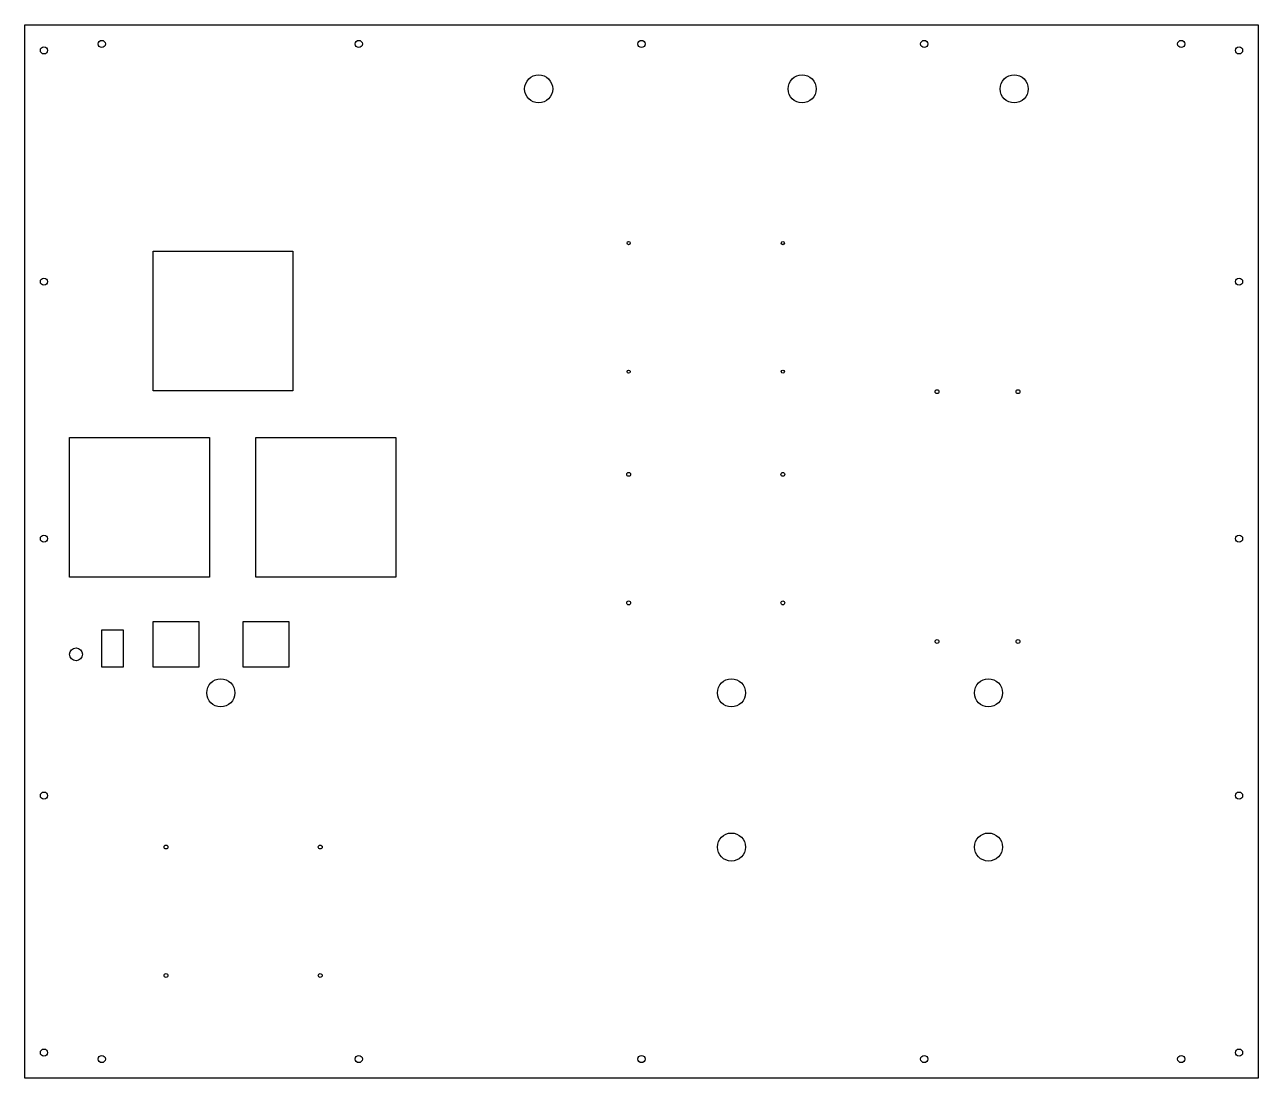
# Model space of a CAD drawing. Extents: x 0 to 48, y 0 to 41.
import ezdxf

# ---------------------------------------------------------------- set-up
doc = ezdxf.new("R2010")
doc.units = 0
doc.header["$MEASUREMENT"] = 0
doc.linetypes.add('solid', pattern=[0])
doc.layers.add('1', color=1, linetype='solid')

msp = doc.modelspace()

# ---------------------------------------------------------------- linework, layer by layer
at = {"layer": '1', "color": 3, "linetype": 'solid'}
for p, q in [((0, 0), (0, 41)), ((0, 41), (48, 41)), ((48, 41), (48, 0)), ((5, 26.75), (5, 32.19)), ((5, 32.19), (10.44, 32.19)), ((10.44, 32.19), (10.44, 26.75)), ((10.44, 26.75), (5, 26.75)), ((1.75, 19.5), (1.75, 24.94)), ((1.75, 24.94), (7.19, 24.94)), ((7.19, 24.94), (7.19, 19.5)), ((9, 19.5), (9, 24.94)), ((9, 24.94), (14.44, 24.94)), ((14.44, 24.94), (14.44, 19.5)), ((7.19, 19.5), (1.75, 19.5)), ((14.44, 19.5), (9, 19.5)), ((5, 16), (5, 17.78)), ((5, 17.78), (6.78, 17.78)), ((6.78, 17.78), (6.78, 16)), ((8.5, 16), (8.5, 17.78)), ((8.5, 17.78), (10.28, 17.78)), ((10.28, 17.78), (10.28, 16)), ((6.78, 16), (5, 16)), ((10.28, 16), (8.5, 16)), ((48, 0), (0, 0))]:
    msp.add_line(p, q, dxfattribs=at)
at = {"layer": '1', "color": 6, "linetype": 'solid'}
for p, q in [((3, 17.45), (3.83, 17.45)), ((3, 16), (3, 17.45)), ((3.83, 17.45), (3.83, 16)), ((3.83, 16), (3, 16))]:
    msp.add_line(p, q, dxfattribs=at)
at = {"layer": '1', "color": 7, "linetype": 'solid'}
for centre in [(3, 40.25), (13, 40.25), (24, 40.25), (35, 40.25), (45, 40.25), (0.75, 40), (47.25, 40), (0.75, 31), (47.25, 31), (0.75, 21), (47.25, 21), (0.75, 11), (47.25, 11), (0.75, 1), (47.25, 1), (3, 0.75), (13, 0.75), (24, 0.75), (35, 0.75), (45, 0.75)]:
    msp.add_circle(centre, 0.14, dxfattribs=at)
at = {"layer": '1', "color": 2, "linetype": 'solid'}
for centre in [(20, 38.5), (30.25, 38.5), (38.5, 38.5), (7.63, 15), (27.5, 15), (37.5, 15), (27.5, 9), (37.5, 9)]:
    msp.add_circle(centre, 0.546, dxfattribs=at)
at = {"layer": '1', "color": 1, "linetype": 'solid'}
for centre in [(23.5, 32.5), (29.5, 32.5), (23.5, 27.5), (29.5, 27.5)]:
    msp.add_circle(centre, 0.0625, dxfattribs=at)
at = {"layer": '1', "color": 6, "linetype": 'solid'}
for centre in [(35.5, 26.72), (38.65, 26.72), (23.5, 23.5), (29.5, 23.5), (23.5, 18.5), (29.5, 18.5), (35.5, 17), (38.65, 17), (5.5, 9), (11.5, 9), (5.5, 4), (11.5, 4)]:
    msp.add_circle(centre, 0.075, dxfattribs=at)
at = {"layer": '1', "color": 4, "linetype": 'solid'}
msp.add_circle((2, 16.5), 0.25, dxfattribs=at)

doc.saveas('drawing.dxf')
